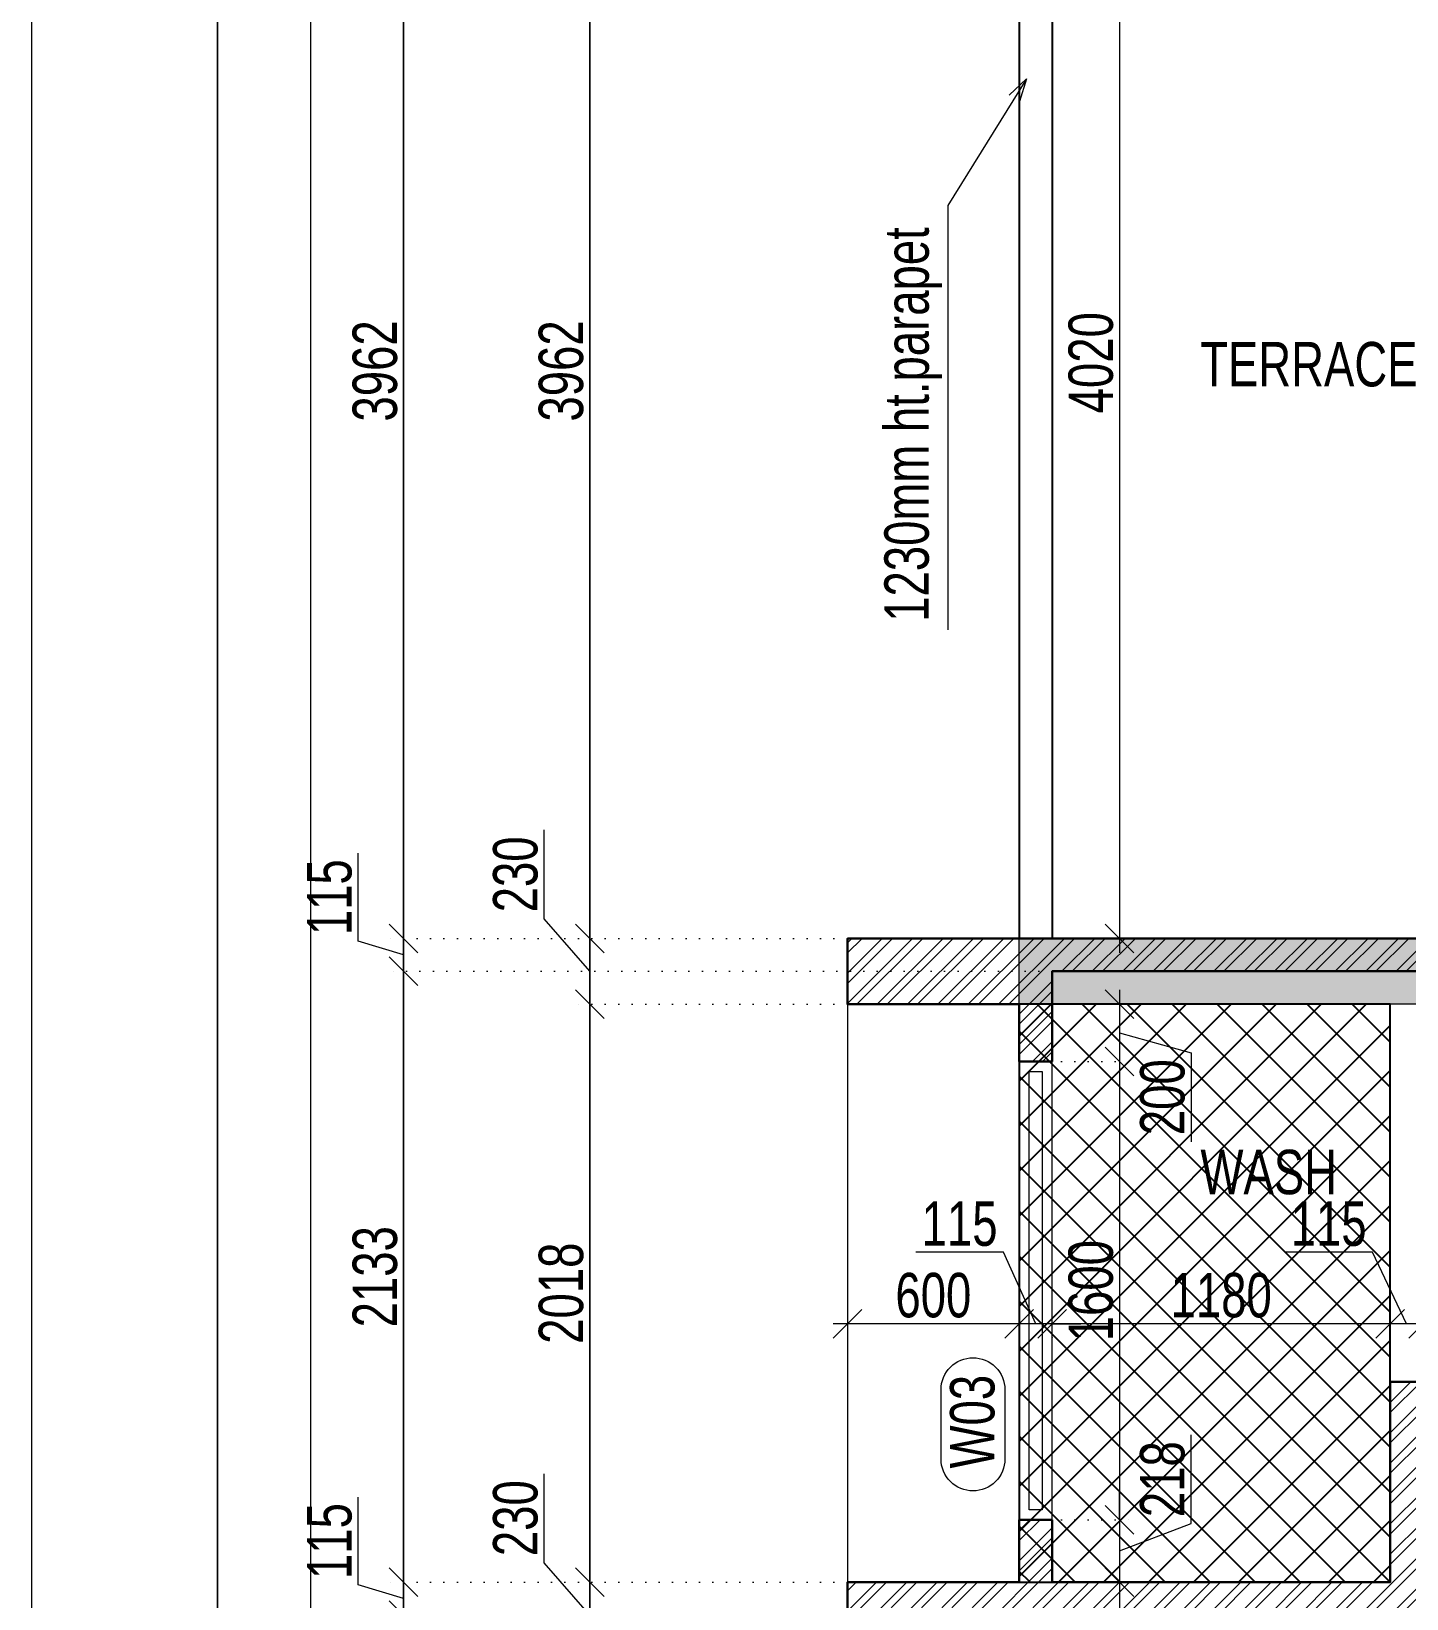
# Model space of a CAD drawing. Header units: inches. Extents: x 785882 to 928568, y 496782 to 576896.
# Drawn here: x 822859 to 827662, y 547754 to 553226 of the extents above; entities that cross this region are included whole.
import ezdxf
from ezdxf.enums import TextEntityAlignment as Align

# ---------------------------------------------------------------- set-up
doc = ezdxf.new("R2010")
doc.units = ezdxf.units.IN
doc.header["$LTSCALE"] = 750
doc.header["$MEASUREMENT"] = 0
doc.linetypes.add('DOT', pattern=[0.25, 0, -0.25])
for name, color, linetype, lineweight in [('COLUMN', 5, 'Continuous', 13), ('DIMENSION WORKING-MSA', 222, 'Continuous', 13), ('ELE-03-MSA', 145, 'Continuous', 18), ('ELE-04-MSA', 139, 'Continuous', 15), ('TEXT DETAIL-MSA', 212, 'Continuous', 13), ('TEXT ROOM NAME-MSA', 210, 'Continuous', 13), ('WALL HATCH-MSA', 251, 'Continuous', 9), ('WALL-MSA', 32, 'Continuous', 30), ('WINDOE NO-MAS', 4, 'Continuous', 9), ('WINDOW-MSA', 50, 'Continuous', 13)]:
    doc.layers.add(name, color=color, linetype=linetype, lineweight=lineweight)
for name, color, linetype in [('ELE-02-MSA', 4, 'Continuous'), ('HATCH-SUNK 300MM-MSA', 47, 'Continuous'), ('R.C.C HATCH-MSA', 250, 'Continuous')]:
    doc.layers.add(name, color=color, linetype=linetype)
doc.styles.add('125', font='swisscl.ttf', dxfattribs={"height": 125})
doc.styles.add('AR', font='swisscl.ttf')
doc.styles.add('ARIAL', font='swisscl.ttf', dxfattribs={"height": 360})
doc.styles.add('Arial-Reg+0.8Sc', font='swisscl.ttf')
doc.styles.add('MtXpl_Swis721_LtCn_B', font='swisscl.ttf')
doc.dimstyles.new('100 K.T', dxfattribs={"dimtxt": 360, "dimasz": 80, "dimexe": 0.18, "dimexo": 0.0625, "dimgap": 1, "dimtad": 1, "dimdec": 0, "dimzin": 0, "dimdsep": 46, "dimtxsty": 'ARIAL', "dimblk": 'DOT', "dimcen": 0.09, "dimse1": 1, "dimse2": 1, "dimclrd": 50, "dimclrt": 256, "dimadec": 0, "dimazin": 0, "dimtfac": 1, "dimtdec": 0, "dimtofl": 0, "dimtmove": 1, "dimatfit": 0, "dimfxl": 1, "dimtolj": 1, "dimtzin": 0, "dimlwd": -1, "dimarcsym": 0})
doc.dimstyles.new('WORKING DIM', dxfattribs={"dimtxt": 155, "dimasz": 100, "dimexe": 50, "dimexo": 0, "dimgap": 20, "dimtad": 1, "dimdec": 0, "dimzin": 0, "dimdsep": 46, "dimtxsty": 'AR', "dimblk": 'OBLIQUE', "dimcen": 0.09, "dimdle": 50, "dimclrd": 256, "dimclre": 250, "dimclrt": 256, "dimadec": 0, "dimazin": 0, "dimtfac": 1, "dimtdec": 0, "dimtofl": 0, "dimtmove": 1, "dimatfit": 0, "dimfxl": 1, "dimtolj": 1, "dimtzin": 0, "dimlwd": -1, "dimlwe": -1, "dimarcsym": 0})

# ---------------------------------------------------------------- blocks, each defined once
blk = doc.blocks.new('BLOCK-G & H TYPICAL COLOUMN')
at = {"layer": 'R.C.C HATCH-MSA'}
h = blk.add_hatch(color=256, dxfattribs=at)
h.dxf.hatch_style = 1
h.paths.add_polyline_path([(172697.62, -104207.75), (172688.57, -104207.75), (172688.57, -104255), (172697.62, -104255)])
h.paths.add_polyline_path([(172327.12, -104207.75), (172336.18, -104207.75), (172336.18, -104255), (172327.12, -104255)])
h.paths.add_polyline_path([(172819.88, -104207.75), (172819.88, -104216.81), (172867.12, -104216.81), (172867.12, -104207.75)])
h.paths.add_polyline_path([(172204.87, -104207.75), (172204.87, -104216.81), (172157.62, -104216.81), (172157.62, -104207.75)])
h.paths.add_polyline_path([(172561.18, -104240.06), (172552.12, -104240.06), (172552.12, -104287.31), (172561.18, -104287.31)])
h.paths.add_polyline_path([(172463.57, -104240.06), (172472.62, -104240.06), (172472.62, -104287.31), (172463.57, -104287.31)])
h.paths.add_polyline_path([(172177.87, -104422.2), (172177.87, -104431.25), (172130.62, -104431.25), (172130.62, -104422.2)])
h.paths.add_polyline_path([(172894.12, -104422.2), (172894.12, -104431.25), (172846.88, -104431.25), (172846.88, -104422.2)])
h.paths.add_polyline_path([(172336.12, -104486.75), (172336.12, -104495.81), (172288.87, -104495.81), (172288.87, -104486.75)])
h.paths.add_polyline_path([(172202.62, -104543.75), (172202.62, -104552.81), (172155.37, -104552.81), (172155.37, -104543.75)])
h.paths.add_polyline_path([(172822.13, -104543.75), (172822.13, -104552.81), (172869.37, -104552.81), (172869.37, -104543.75)])
h.paths.add_polyline_path([(172516.9, -104495.81), (172507.85, -104495.81), (172507.85, -104448.56), (172516.9, -104448.56)])
h.paths.add_polyline_path([(172697.62, -104104.25), (172688.57, -104104.25), (172688.57, -104057.01), (172697.62, -104057.01)])
h.paths.add_polyline_path([(172327.12, -104104.25), (172336.18, -104104.25), (172336.18, -104057.01), (172327.12, -104057.01)])
h.paths.add_polyline_path([(172819.88, -104104.25), (172819.88, -104095.2), (172867.12, -104095.2), (172867.12, -104104.25)])
h.paths.add_polyline_path([(172204.87, -104104.25), (172204.87, -104095.2), (172157.62, -104095.2), (172157.62, -104104.25)])
h.paths.add_polyline_path([(172561.18, -104071.94), (172552.12, -104071.94), (172552.12, -104024.7), (172561.18, -104024.7)])
h.paths.add_polyline_path([(172463.57, -104071.94), (172472.62, -104071.94), (172472.62, -104024.7), (172463.57, -104024.7)])
h.paths.add_polyline_path([(172177.87, -103889.81), (172177.87, -103880.75), (172130.62, -103880.75), (172130.62, -103889.81)])
h.paths.add_polyline_path([(172894.12, -103889.81), (172894.12, -103880.75), (172846.88, -103880.75), (172846.88, -103889.81)])
h.paths.add_polyline_path([(172336.12, -103825.25), (172336.12, -103816.2), (172288.87, -103816.2), (172288.87, -103825.25)])
h.paths.add_polyline_path([(172202.62, -103768.25), (172202.62, -103759.2), (172155.37, -103759.2), (172155.37, -103768.25)])
h.paths.add_polyline_path([(172822.13, -103768.25), (172822.13, -103759.2), (172869.37, -103759.2), (172869.37, -103768.25)])
h.paths.add_polyline_path([(172516.9, -103816.2), (172507.85, -103816.2), (172507.85, -103863.44), (172516.9, -103863.44)])
h.paths.add_polyline_path([(172548.37, -103699.31), (172548.37, -103690.25), (172595.62, -103690.25), (172595.62, -103699.31)])
h.paths.add_polyline_path([(172476.37, -103699.31), (172476.37, -103690.25), (172429.13, -103690.25), (172429.13, -103699.31)])
h.paths.add_polyline_path([(172726.82, -103612.31), (172726.82, -103603.25), (172774.06, -103603.25), (172774.06, -103612.31)])
h.paths.add_polyline_path([(172297.93, -103612.31), (172297.93, -103603.25), (172250.69, -103603.25), (172250.69, -103612.31)])
h.paths.add_polyline_path([(172920.37, -103523.81), (172920.37, -103514.75), (172857.56, -103514.75), (172857.56, -103523.81)])
h.paths.add_polyline_path([(172104.37, -103523.81), (172104.37, -103514.75), (172167.19, -103514.75), (172167.19, -103523.81)])
h.paths.add_polyline_path([(172476.37, -103492.94), (172467.32, -103492.94), (172467.32, -103445.7), (172476.37, -103445.7)])
h.paths.add_polyline_path([(172548.37, -103492.94), (172557.43, -103492.94), (172557.43, -103445.7), (172548.37, -103445.7)])
h.paths.add_polyline_path([(172663.43, -103454.75), (172759.5, -103454.75), (172759.5, -103349.7), (172663.43, -103349.7), (172663.43, -103358.75), (172750.44, -103358.75), (172750.44, -103445.7), (172663.43, -103445.7)])
h.paths.add_polyline_path([(172361.32, -103454.75), (172265.25, -103454.75), (172265.25, -103349.7), (172361.32, -103349.7), (172361.32, -103358.75), (172274.31, -103358.75), (172274.31, -103445.7), (172361.32, -103445.7)])
h.paths.add_polyline_path([(172428.37, -103358.75), (172419.32, -103358.75), (172419.32, -103311.51), (172428.37, -103311.51)])
h.paths.add_polyline_path([(172428.37, -103132.74), (172419.32, -103132.74), (172419.32, -103179.99), (172428.37, -103179.99)])
h.paths.add_polyline_path([(172151.62, -103286.75), (172151.62, -103277.7), (172104.37, -103277.7), (172104.37, -103286.75)])
h.paths.add_polyline_path([(172245.43, -103162.74), (172245.43, -103153.68), (172198.19, -103153.68), (172198.19, -103162.74)])
h.paths.add_polyline_path([(172428.37, -103021.25), (172419.32, -103021.25), (172419.32, -103068.5), (172428.37, -103068.5)])
h.paths.add_polyline_path([(172245.43, -102997.25), (172236.37, -102997.25), (172236.37, -103044.5), (172245.43, -103044.5)])
h.paths.add_polyline_path([(172104.37, -102997.25), (172104.37, -103006.31), (172151.62, -103006.31), (172151.62, -102997.25)])
h.paths.add_polyline_path([(172596.37, -103358.75), (172605.43, -103358.75), (172605.43, -103311.51), (172596.37, -103311.51)])
h.paths.add_polyline_path([(172596.37, -103132.74), (172605.43, -103132.74), (172605.43, -103179.99), (172596.37, -103179.99)])
h.paths.add_polyline_path([(172873.13, -103286.75), (172873.13, -103277.7), (172920.37, -103277.7), (172920.37, -103286.75)])
h.paths.add_polyline_path([(172779.32, -103162.74), (172779.32, -103153.68), (172826.56, -103153.68), (172826.56, -103162.74)])
h.paths.add_polyline_path([(172596.37, -103021.25), (172605.43, -103021.25), (172605.43, -103068.5), (172596.37, -103068.5)])
h.paths.add_polyline_path([(172779.32, -102997.25), (172788.37, -102997.25), (172788.37, -103044.5), (172779.32, -103044.5)])
h.paths.add_polyline_path([(172920.37, -102997.25), (172920.37, -103006.31), (172873.13, -103006.31), (172873.13, -102997.25)])
h.paths.add_polyline_path([(172548.37, -104612.7), (172548.37, -104621.75), (172595.62, -104621.75), (172595.62, -104612.7)])
h.paths.add_polyline_path([(172476.37, -104612.7), (172476.37, -104621.75), (172429.13, -104621.75), (172429.13, -104612.7)])
h.paths.add_polyline_path([(172297.93, -104699.7), (172297.93, -104708.75), (172250.69, -104708.75), (172250.69, -104699.7)])
h.paths.add_polyline_path([(172104.37, -104788.2), (172104.37, -104797.25), (172167.19, -104797.25), (172167.19, -104788.2)])
h.paths.add_polyline_path([(172726.82, -104699.7), (172726.82, -104708.75), (172774.06, -104708.75), (172774.06, -104699.7)])
h.paths.add_polyline_path([(172920.37, -104788.2), (172920.37, -104797.25), (172857.56, -104797.25), (172857.56, -104788.2)])
h.paths.add_polyline_path([(172476.37, -104819.06), (172467.32, -104819.06), (172467.32, -104866.31), (172476.37, -104866.31)])
h.paths.add_polyline_path([(172548.37, -104819.06), (172557.43, -104819.06), (172557.43, -104866.31), (172548.37, -104866.31)])
h.paths.add_polyline_path([(172663.43, -104857.25), (172759.5, -104857.25), (172759.5, -104962.31), (172663.43, -104962.31), (172663.43, -104953.25), (172750.44, -104953.25), (172750.44, -104866.31), (172663.43, -104866.31)])
h.paths.add_polyline_path([(172361.32, -104857.25), (172265.25, -104857.25), (172265.25, -104962.31), (172361.32, -104962.31), (172361.32, -104953.25), (172274.31, -104953.25), (172274.31, -104866.31), (172361.32, -104866.31)])
h.paths.add_polyline_path([(172428.37, -104953.25), (172419.32, -104953.25), (172419.32, -105000.5), (172428.37, -105000.5)])
h.paths.add_polyline_path([(172428.37, -105178.31), (172419.32, -105178.31), (172419.32, -105131.06), (172428.37, -105131.06)])
h.paths.add_polyline_path([(172151.62, -105025.25), (172151.62, -105034.31), (172104.37, -105034.31), (172104.37, -105025.25)])
h.paths.add_polyline_path([(172245.43, -105072.5), (172236.37, -105072.5), (172236.37, -105025.25), (172245.43, -105025.25)])
h.paths.add_polyline_path([(172428.37, -105290.75), (172419.32, -105290.75), (172419.32, -105243.51), (172428.37, -105243.51)])
h.paths.add_polyline_path([(172245.43, -105314.75), (172236.37, -105314.75), (172236.37, -105267.51), (172245.43, -105267.51)])
h.paths.add_polyline_path([(172104.37, -105277.35), (172113.43, -105277.35), (172113.43, -105314.75), (172104.37, -105314.75)])
h.paths.add_polyline_path([(172596.37, -104953.25), (172605.43, -104953.25), (172605.43, -105000.5), (172596.37, -105000.5)])
h.paths.add_polyline_path([(172596.37, -105178.31), (172605.43, -105178.31), (172605.43, -105131.06), (172596.37, -105131.06)])
h.paths.add_polyline_path([(172873.13, -105025.25), (172873.13, -105034.31), (172920.37, -105034.31), (172920.37, -105025.25)])
h.paths.add_polyline_path([(172788.37, -105025.25), (172779.32, -105025.25), (172779.32, -105072.5), (172788.37, -105072.5)])
h.paths.add_polyline_path([(172596.37, -105290.75), (172605.43, -105290.75), (172605.43, -105243.51), (172596.37, -105243.51)])
h.paths.add_polyline_path([(172779.32, -105314.75), (172788.37, -105314.75), (172788.37, -105267.51), (172779.32, -105267.51)])
h.paths.add_polyline_path([(172911.32, -105314.75), (172920.37, -105314.75), (172920.37, -105277.35), (172911.32, -105277.35)])
h.paths.add_polyline_path([(172688.63, -104486.75), (172688.63, -104495.81), (172735.87, -104495.81), (172735.87, -104486.75)])
h.paths.add_polyline_path([(172688.63, -103825.25), (172688.63, -103816.2), (172735.87, -103816.2), (172735.87, -103825.25)])
at = {"layer": 'COLUMN'}
blk.add_lwpolyline([(172104.37, -103523.81), (172104.37, -103514.75), (172167.19, -103514.75), (172167.19, -103523.81)], close=True, dxfattribs=at)
blk = doc.blocks.new('Win-Tag-03')
blk.add_lwpolyline([(-130, 120), (130, 120, -0.414214), (250, 0), (250, 0, -0.414214), (130, -120), (-130, -120, -0.414214), (-250, 0), (-250, 0, -0.414214)], format="xyb", close=True)
blk = doc.blocks.new('_Oblique')
at = {"color": 0, "linetype": 'ByBlock', "lineweight": -2}
blk.add_line((-0.5, -0.5), (0.5, 0.5), dxfattribs=at)
blk = doc.blocks.new('*D220')
at = {"layer": 'Defpoints', "color": 0, "ltscale": 0.25, "transparency": 16777216}
for p in [(824809.5, 547811.6), (825709.5, 547811.6), (825709.5, 547581.6)]:
    blk.add_point(p, dxfattribs=at)
at = {"layer": 'DIMENSION WORKING-MSA', "ltscale": 0.25, "transparency": 16777216}
for p, q in [((824650, 547879.7), (824650, 548190.4)), ((824809.5, 547811.6), (824809.5, 547911.6)), ((824809.5, 547696.6), (824650, 547879.7)), ((824809.5, 547581.6), (824809.5, 547811.6)), ((824809.5, 547581.6), (824809.5, 547481.6))]:
    blk.add_line(p, q, dxfattribs=at)
at = {"layer": 'DIMENSION WORKING-MSA', "color": 250, "linetype": 'DOT', "ltscale": 0.25, "transparency": 16777216}
for p, q in [((825709.5, 547811.6), (824759.5, 547811.6)), ((825709.5, 547581.6), (824759.5, 547581.6))]:
    blk.add_line(p, q, dxfattribs=at)
at = {"layer": 'DIMENSION WORKING-MSA', "ltscale": 0.25, "transparency": 16777216, "xscale": 100, "yscale": 100, "zscale": 100}
for p, rotation in [((824809.5, 547811.6), 270), ((824809.5, 547581.6), 90)]:
    blk.add_blockref('_Oblique', p, dxfattribs=dict(at, rotation=rotation))
at = {"layer": 'DIMENSION WORKING-MSA', "ltscale": 0.25, "transparency": 16777216, "insert": (824550.5, 548035.1), "char_height": 155, "attachment_point": 5, "rotation": 90, "style": 'AR'}
blk.add_mtext('\\A1;230', dxfattribs=at)
blk = doc.blocks.new('*D221')
at = {"layer": 'Defpoints', "color": 0, "ltscale": 0.25, "transparency": 16777216}
for p in [(824809.5, 549829.5), (825709.5, 549829.5), (825709.5, 547811.6)]:
    blk.add_point(p, dxfattribs=at)
at = {"layer": 'DIMENSION WORKING-MSA', "ltscale": 0.25, "transparency": 16777216}
blk.add_line((824809.5, 547761.6), (824809.5, 549879.5), dxfattribs=at)
at = {"layer": 'DIMENSION WORKING-MSA', "color": 250, "linetype": 'DOT', "ltscale": 0.25, "transparency": 16777216}
for p, q in [((825709.5, 549829.5), (824759.5, 549829.5)), ((825709.5, 547811.6), (824759.5, 547811.6))]:
    blk.add_line(p, q, dxfattribs=at)
at = {"layer": 'DIMENSION WORKING-MSA', "ltscale": 0.25, "transparency": 16777216, "xscale": 100, "yscale": 100, "zscale": 100}
for p, rotation in [((824809.5, 549829.5), 90), ((824809.5, 547811.6), 270)]:
    blk.add_blockref('_Oblique', p, dxfattribs=dict(at, rotation=rotation))
at = {"layer": 'DIMENSION WORKING-MSA', "ltscale": 0.25, "transparency": 16777216, "insert": (824710.1, 548820.5), "char_height": 155, "attachment_point": 5, "rotation": 90, "style": 'AR'}
blk.add_mtext('\\A1;2018', dxfattribs=at)
blk = doc.blocks.new('*D222')
at = {"layer": 'Defpoints', "color": 0, "ltscale": 0.25, "transparency": 16777216}
for p in [(824809.5, 550059.5), (825709.5, 550059.5), (825709.5, 549829.5)]:
    blk.add_point(p, dxfattribs=at)
at = {"layer": 'DIMENSION WORKING-MSA', "ltscale": 0.25, "transparency": 16777216}
for p, q in [((824650, 550127.6), (824650, 550438.3)), ((824809.5, 550059.5), (824809.5, 550159.5)), ((824809.5, 549944.5), (824650, 550127.6)), ((824809.5, 549829.5), (824809.5, 550059.5)), ((824809.5, 549829.5), (824809.5, 549729.5))]:
    blk.add_line(p, q, dxfattribs=at)
at = {"layer": 'DIMENSION WORKING-MSA', "color": 250, "linetype": 'DOT', "ltscale": 0.25, "transparency": 16777216}
for p, q in [((825709.5, 550059.5), (824759.5, 550059.5)), ((825709.5, 549829.5), (824759.5, 549829.5))]:
    blk.add_line(p, q, dxfattribs=at)
at = {"layer": 'DIMENSION WORKING-MSA', "ltscale": 0.25, "transparency": 16777216, "xscale": 100, "yscale": 100, "zscale": 100}
for p, rotation in [((824809.5, 550059.5), 270), ((824809.5, 549829.5), 90)]:
    blk.add_blockref('_Oblique', p, dxfattribs=dict(at, rotation=rotation))
at = {"layer": 'DIMENSION WORKING-MSA', "ltscale": 0.25, "transparency": 16777216, "insert": (824550.5, 550283), "char_height": 155, "attachment_point": 5, "rotation": 90, "style": 'AR'}
blk.add_mtext('\\A1;230', dxfattribs=at)
blk = doc.blocks.new('*D223')
at = {"layer": 'Defpoints', "color": 0, "ltscale": 0.25, "transparency": 16777216}
for p in [(824809.5, 554021.9), (829062.3, 554021.9), (825709.5, 550059.5)]:
    blk.add_point(p, dxfattribs=at)
at = {"layer": 'DIMENSION WORKING-MSA', "ltscale": 0.25, "transparency": 16777216}
blk.add_line((824809.5, 550009.5), (824809.5, 554071.9), dxfattribs=at)
at = {"layer": 'DIMENSION WORKING-MSA', "color": 250, "linetype": 'DOT', "ltscale": 0.25, "transparency": 16777216}
for p, q in [((829062.3, 554021.9), (824759.5, 554021.9)), ((825709.5, 550059.5), (824759.5, 550059.5))]:
    blk.add_line(p, q, dxfattribs=at)
at = {"layer": 'DIMENSION WORKING-MSA', "ltscale": 0.25, "transparency": 16777216, "xscale": 100, "yscale": 100, "zscale": 100}
for p, rotation in [((824809.5, 554021.9), 90), ((824809.5, 550059.5), 270)]:
    blk.add_blockref('_Oblique', p, dxfattribs=dict(at, rotation=rotation))
at = {"layer": 'DIMENSION WORKING-MSA', "ltscale": 0.25, "transparency": 16777216, "insert": (824710, 552040.7), "char_height": 155, "attachment_point": 5, "rotation": 90, "style": 'AR'}
blk.add_mtext('\\A1;3962', dxfattribs=at)
blk = doc.blocks.new('*D267')
at = {"layer": 'Defpoints', "color": 0, "ltscale": 0.25, "transparency": 16777216}
for p in [(824159.5, 547811.6), (825709.5, 547811.6), (826424.5, 547696.6)]:
    blk.add_point(p, dxfattribs=at)
at = {"layer": 'DIMENSION WORKING-MSA', "ltscale": 0.25, "transparency": 16777216}
for p, q in [((824000.4, 547801.8), (824000.4, 548108.6)), ((824159.5, 547811.6), (824159.5, 547911.6)), ((824159.5, 547754.1), (824000.4, 547801.8)), ((824159.5, 547696.6), (824159.5, 547811.6)), ((824159.5, 547696.6), (824159.5, 547596.6))]:
    blk.add_line(p, q, dxfattribs=at)
at = {"layer": 'DIMENSION WORKING-MSA', "color": 250, "linetype": 'DOT', "ltscale": 0.25, "transparency": 16777216}
for p, q in [((825709.5, 547811.6), (824109.5, 547811.6)), ((826424.5, 547696.6), (824109.5, 547696.6))]:
    blk.add_line(p, q, dxfattribs=at)
at = {"layer": 'DIMENSION WORKING-MSA', "ltscale": 0.25, "transparency": 16777216, "xscale": 100, "yscale": 100, "zscale": 100}
for p, rotation in [((824159.5, 547811.6), 270), ((824159.5, 547696.6), 90)]:
    blk.add_blockref('_Oblique', p, dxfattribs=dict(at, rotation=rotation))
at = {"layer": 'DIMENSION WORKING-MSA', "ltscale": 0.25, "transparency": 16777216, "insert": (823901.3, 547955.2), "char_height": 155, "attachment_point": 5, "rotation": 90, "style": 'AR'}
blk.add_mtext('\\A1;115', dxfattribs=at)
blk = doc.blocks.new('*D268')
at = {"layer": 'Defpoints', "color": 0, "ltscale": 0.25, "transparency": 16777216}
for p in [(824159.5, 549944.5), (826424.5, 549944.5), (825709.5, 547811.6)]:
    blk.add_point(p, dxfattribs=at)
at = {"layer": 'DIMENSION WORKING-MSA', "ltscale": 0.25, "transparency": 16777216}
blk.add_line((824159.5, 547761.6), (824159.5, 549994.5), dxfattribs=at)
at = {"layer": 'DIMENSION WORKING-MSA', "color": 250, "linetype": 'DOT', "ltscale": 0.25, "transparency": 16777216}
for p, q in [((826424.5, 549944.5), (824109.5, 549944.5)), ((825709.5, 547811.6), (824109.5, 547811.6))]:
    blk.add_line(p, q, dxfattribs=at)
at = {"layer": 'DIMENSION WORKING-MSA', "ltscale": 0.25, "transparency": 16777216, "xscale": 100, "yscale": 100, "zscale": 100}
for p, rotation in [((824159.5, 549944.5), 90), ((824159.5, 547811.6), 270)]:
    blk.add_blockref('_Oblique', p, dxfattribs=dict(at, rotation=rotation))
at = {"layer": 'DIMENSION WORKING-MSA', "ltscale": 0.25, "transparency": 16777216, "insert": (824060.1, 548878), "char_height": 155, "attachment_point": 5, "rotation": 90, "style": 'AR'}
blk.add_mtext('\\A1;2133', dxfattribs=at)
blk = doc.blocks.new('*D269')
at = {"layer": 'Defpoints', "color": 0, "ltscale": 0.25, "transparency": 16777216}
for p in [(824159.5, 550059.5), (825709.5, 550059.5), (826424.5, 549944.5)]:
    blk.add_point(p, dxfattribs=at)
at = {"layer": 'DIMENSION WORKING-MSA', "ltscale": 0.25, "transparency": 16777216}
for p, q in [((824000.4, 550049.7), (824000.4, 550356.5)), ((824159.5, 550059.5), (824159.5, 550159.5)), ((824159.5, 550002), (824000.4, 550049.7)), ((824159.5, 549944.5), (824159.5, 550059.5)), ((824159.5, 549944.5), (824159.5, 549844.5))]:
    blk.add_line(p, q, dxfattribs=at)
at = {"layer": 'DIMENSION WORKING-MSA', "color": 250, "linetype": 'DOT', "ltscale": 0.25, "transparency": 16777216}
for p, q in [((825709.5, 550059.5), (824109.5, 550059.5)), ((826424.5, 549944.5), (824109.5, 549944.5))]:
    blk.add_line(p, q, dxfattribs=at)
at = {"layer": 'DIMENSION WORKING-MSA', "ltscale": 0.25, "transparency": 16777216, "xscale": 100, "yscale": 100, "zscale": 100}
for p, rotation in [((824159.5, 550059.5), 270), ((824159.5, 549944.5), 90)]:
    blk.add_blockref('_Oblique', p, dxfattribs=dict(at, rotation=rotation))
at = {"layer": 'DIMENSION WORKING-MSA', "ltscale": 0.25, "transparency": 16777216, "insert": (823901.3, 550203.1), "char_height": 155, "attachment_point": 5, "rotation": 90, "style": 'AR'}
blk.add_mtext('\\A1;115', dxfattribs=at)
blk = doc.blocks.new('*D270')
at = {"layer": 'Defpoints', "color": 0, "ltscale": 0.25, "transparency": 16777216}
for p in [(824159.5, 554021.9), (829062.3, 554021.9), (825709.5, 550059.5)]:
    blk.add_point(p, dxfattribs=at)
at = {"layer": 'DIMENSION WORKING-MSA', "ltscale": 0.25, "transparency": 16777216}
blk.add_line((824159.5, 550009.5), (824159.5, 554071.9), dxfattribs=at)
at = {"layer": 'DIMENSION WORKING-MSA', "color": 250, "linetype": 'DOT', "ltscale": 0.25, "transparency": 16777216}
for p, q in [((829062.3, 554021.9), (824109.5, 554021.9)), ((825709.5, 550059.5), (824109.5, 550059.5))]:
    blk.add_line(p, q, dxfattribs=at)
at = {"layer": 'DIMENSION WORKING-MSA', "ltscale": 0.25, "transparency": 16777216, "xscale": 100, "yscale": 100, "zscale": 100}
for p, rotation in [((824159.5, 554021.9), 90), ((824159.5, 550059.5), 270)]:
    blk.add_blockref('_Oblique', p, dxfattribs=dict(at, rotation=rotation))
at = {"layer": 'DIMENSION WORKING-MSA', "ltscale": 0.25, "transparency": 16777216, "insert": (824060, 552040.7), "char_height": 155, "attachment_point": 5, "rotation": 90, "style": 'AR'}
blk.add_mtext('\\A1;3962', dxfattribs=at)
blk = doc.blocks.new('*D278')
at = {"layer": 'Defpoints', "color": 0, "ltscale": 0.25, "transparency": 16777216}
for p in [(823509.5, 563204), (826309.5, 563204), (826309.5, 504339.5)]:
    blk.add_point(p, dxfattribs=at)
at = {"layer": 'DIMENSION WORKING-MSA', "ltscale": 0.25, "transparency": 16777216}
blk.add_line((823509.5, 504289.5), (823509.5, 563254), dxfattribs=at)
at = {"layer": 'DIMENSION WORKING-MSA', "color": 250, "linetype": 'DOT', "ltscale": 0.25, "transparency": 16777216}
for p, q in [((826309.5, 563204), (823459.5, 563204)), ((826309.5, 504339.5), (823459.5, 504339.5))]:
    blk.add_line(p, q, dxfattribs=at)
at = {"layer": 'DIMENSION WORKING-MSA', "ltscale": 0.25, "transparency": 16777216, "xscale": 100, "yscale": 100, "zscale": 100}
for p, rotation in [((823509.5, 563204), 90), ((823509.5, 504339.5), 270)]:
    blk.add_blockref('_Oblique', p, dxfattribs=dict(at, rotation=rotation))
at = {"layer": 'DIMENSION WORKING-MSA', "ltscale": 0.25, "transparency": 16777216, "insert": (823410.1, 533771.7), "char_height": 155, "attachment_point": 5, "rotation": 90, "style": 'AR'}
blk.add_mtext('\\A1;58865', dxfattribs=at)
blk = doc.blocks.new('*D358')
at = {"layer": 'Defpoints', "color": 0, "ltscale": 0.25, "transparency": 16777216}
for p in [(826659.5, 554079.4), (826659.5, 550059.5), (826659.5, 550059.5)]:
    blk.add_point(p, dxfattribs=at)
at = {"layer": 'DIMENSION WORKING-MSA', "ltscale": 0.25, "transparency": 16777216}
blk.add_line((826659.5, 554129.4), (826659.5, 550009.5), dxfattribs=at)
at = {"layer": 'DIMENSION WORKING-MSA', "color": 250, "linetype": 'DOT', "ltscale": 0.25, "transparency": 16777216}
for p, q in [((826659.5, 554079.4), (826709.5, 554079.4)), ((826659.5, 550059.5), (826709.5, 550059.5))]:
    blk.add_line(p, q, dxfattribs=at)
at = {"layer": 'DIMENSION WORKING-MSA', "ltscale": 0.25, "transparency": 16777216, "xscale": 100, "yscale": 100, "zscale": 100}
for p, rotation in [((826659.5, 554079.4), 90), ((826659.5, 550059.5), 270)]:
    blk.add_blockref('_Oblique', p, dxfattribs=dict(at, rotation=rotation))
at = {"layer": 'DIMENSION WORKING-MSA', "ltscale": 0.25, "transparency": 16777216, "insert": (826560.1, 552069.4), "char_height": 155, "attachment_point": 5, "rotation": 90, "style": 'AR'}
blk.add_mtext('\\A1;4020', dxfattribs=at)
blk = doc.blocks.new('*D359')
at = {"layer": 'Defpoints', "color": 0, "ltscale": 0.25, "transparency": 16777216}
for p in [(826409.5, 549829.5), (826409.5, 549629.5), (826659.5, 549629.5)]:
    blk.add_point(p, dxfattribs=at)
at = {"layer": 'DIMENSION WORKING-MSA', "ltscale": 0.25, "transparency": 16777216}
for p, q in [((826659.5, 549879.5), (826659.5, 549579.5)), ((826659.5, 549729.5), (826909.5, 549660.3)), ((826909.5, 549660.3), (826909.5, 549349.6))]:
    blk.add_line(p, q, dxfattribs=at)
at = {"layer": 'DIMENSION WORKING-MSA', "color": 250, "linetype": 'DOT', "ltscale": 0.25, "transparency": 16777216}
for p, q in [((826409.5, 549829.5), (826709.5, 549829.5)), ((826409.5, 549629.5), (826709.5, 549629.5))]:
    blk.add_line(p, q, dxfattribs=at)
at = {"layer": 'DIMENSION WORKING-MSA', "ltscale": 0.25, "transparency": 16777216, "xscale": 100, "yscale": 100, "zscale": 100}
for p, rotation in [((826659.5, 549829.5), 90), ((826659.5, 549629.5), 270)]:
    blk.add_blockref('_Oblique', p, dxfattribs=dict(at, rotation=rotation))
at = {"layer": 'DIMENSION WORKING-MSA', "ltscale": 0.25, "transparency": 16777216, "insert": (826810.1, 549504.9), "char_height": 155, "attachment_point": 5, "rotation": 90, "style": 'AR'}
blk.add_mtext('\\A1;200', dxfattribs=at)
blk = doc.blocks.new('*D360')
at = {"layer": 'Defpoints', "color": 0, "ltscale": 0.25, "transparency": 16777216}
for p in [(826409.5, 549629.5), (826409.5, 548029.5), (826659.5, 548029.5)]:
    blk.add_point(p, dxfattribs=at)
at = {"layer": 'DIMENSION WORKING-MSA', "ltscale": 0.25, "transparency": 16777216}
blk.add_line((826659.5, 549679.5), (826659.5, 547979.5), dxfattribs=at)
at = {"layer": 'DIMENSION WORKING-MSA', "color": 250, "linetype": 'DOT', "ltscale": 0.25, "transparency": 16777216}
for p, q in [((826409.5, 549629.5), (826709.5, 549629.5)), ((826409.5, 548029.5), (826709.5, 548029.5))]:
    blk.add_line(p, q, dxfattribs=at)
at = {"layer": 'DIMENSION WORKING-MSA', "ltscale": 0.25, "transparency": 16777216, "xscale": 100, "yscale": 100, "zscale": 100}
for p, rotation in [((826659.5, 549629.5), 90), ((826659.5, 548029.5), 270)]:
    blk.add_blockref('_Oblique', p, dxfattribs=dict(at, rotation=rotation))
at = {"layer": 'DIMENSION WORKING-MSA', "ltscale": 0.25, "transparency": 16777216, "insert": (826560.1, 548829.5), "char_height": 155, "attachment_point": 5, "rotation": 90, "style": 'AR'}
blk.add_mtext('\\A1;1600', dxfattribs=at)
blk = doc.blocks.new('*D361')
at = {"layer": 'Defpoints', "color": 0, "ltscale": 0.25, "transparency": 16777216}
for p in [(826409.5, 548029.5), (826409.5, 547811.6), (826659.5, 547811.6)]:
    blk.add_point(p, dxfattribs=at)
at = {"layer": 'DIMENSION WORKING-MSA', "ltscale": 0.25, "transparency": 16777216}
for p, q in [((826909.5, 548015.9), (826909.5, 548326.4)), ((826659.5, 548029.5), (826659.5, 548129.5)), ((826659.5, 548029.5), (826659.5, 547811.6)), ((826659.5, 547920.5), (826909.5, 548015.9)), ((826659.5, 547811.6), (826659.5, 547711.6))]:
    blk.add_line(p, q, dxfattribs=at)
at = {"layer": 'DIMENSION WORKING-MSA', "color": 250, "linetype": 'DOT', "ltscale": 0.25, "transparency": 16777216}
for p, q in [((826409.5, 548029.5), (826709.5, 548029.5)), ((826409.5, 547811.6), (826709.5, 547811.6))]:
    blk.add_line(p, q, dxfattribs=at)
at = {"layer": 'DIMENSION WORKING-MSA', "ltscale": 0.25, "transparency": 16777216, "xscale": 100, "yscale": 100, "zscale": 100}
for p, rotation in [((826659.5, 548029.5), 270), ((826659.5, 547811.6), 90)]:
    blk.add_blockref('_Oblique', p, dxfattribs=dict(at, rotation=rotation))
at = {"layer": 'DIMENSION WORKING-MSA', "ltscale": 0.25, "transparency": 16777216, "insert": (826810.1, 548171.2), "char_height": 155, "attachment_point": 5, "rotation": 90, "style": 'AR'}
blk.add_mtext('\\A1;218', dxfattribs=at)
blk = doc.blocks.new('*D459')
at = {"layer": 'Defpoints', "color": 0, "ltscale": 0.25, "transparency": 16777216}
for p in [(827604.9, 548713.5), (827604.9, 548511.6, 0), (827719.9, 548511.6)]:
    blk.add_point(p, dxfattribs=at)
at = {"layer": 'DIMENSION WORKING-MSA', "ltscale": 0.25, "transparency": 16777216}
for p, q in [((827543.5, 548963.5), (827236.7, 548963.5)), ((827662.4, 548713.5), (827543.5, 548963.5)), ((827604.9, 548713.5), (827504.9, 548713.5)), ((827719.9, 548713.5), (827604.9, 548713.5)), ((827719.9, 548713.5), (827819.9, 548713.5))]:
    blk.add_line(p, q, dxfattribs=at)
at = {"layer": 'DIMENSION WORKING-MSA', "color": 250, "linetype": 'DOT', "ltscale": 0.25, "transparency": 16777216}
for p, q in [((827604.9, 548511.6), (827604.9, 548763.5)), ((827719.9, 548511.6), (827719.9, 548763.5))]:
    blk.add_line(p, q, dxfattribs=at)
at = {"layer": 'DIMENSION WORKING-MSA', "ltscale": 0.25, "transparency": 16777216, "xscale": 100, "yscale": 100, "zscale": 100}
blk.add_blockref('_Oblique', (827604.9, 548713.5), dxfattribs=at)
at = {"layer": 'DIMENSION WORKING-MSA', "ltscale": 0.25, "transparency": 16777216, "xscale": 100, "yscale": 100, "zscale": 100, "rotation": 180}
blk.add_blockref('_Oblique', (827719.9, 548713.5), dxfattribs=at)
at = {"layer": 'DIMENSION WORKING-MSA', "ltscale": 0.25, "transparency": 16777216, "insert": (827390.1, 549062.5), "char_height": 155, "attachment_point": 5, "style": 'AR'}
blk.add_mtext('\\A1;115', dxfattribs=at)
blk = doc.blocks.new('*D460')
at = {"layer": 'Defpoints', "color": 0, "ltscale": 0.25, "transparency": 16777216}
for p in [(826424.5, 548713.5), (826424.5, 548713.5), (827604.9, 548713.5)]:
    blk.add_point(p, dxfattribs=at)
at = {"layer": 'DIMENSION WORKING-MSA', "ltscale": 0.25, "transparency": 16777216}
blk.add_line((827654.9, 548713.5), (826374.5, 548713.5), dxfattribs=at)
at = {"layer": 'DIMENSION WORKING-MSA', "color": 250, "linetype": 'DOT', "ltscale": 0.25, "transparency": 16777216}
for p, q in [((826424.5, 548713.5), (826424.5, 548663.5)), ((827604.9, 548713.5), (827604.9, 548663.5))]:
    blk.add_line(p, q, dxfattribs=at)
at = {"layer": 'DIMENSION WORKING-MSA', "ltscale": 0.25, "transparency": 16777216, "xscale": 100, "yscale": 100, "zscale": 100, "rotation": 180}
blk.add_blockref('_Oblique', (826424.5, 548713.5), dxfattribs=at)
at = {"layer": 'DIMENSION WORKING-MSA', "ltscale": 0.25, "transparency": 16777216, "xscale": 100, "yscale": 100, "zscale": 100}
blk.add_blockref('_Oblique', (827604.9, 548713.5), dxfattribs=at)
at = {"layer": 'DIMENSION WORKING-MSA', "ltscale": 0.25, "transparency": 16777216, "insert": (827014.7, 548812.8), "char_height": 155, "attachment_point": 5, "style": 'AR'}
blk.add_mtext('\\A1;1180', dxfattribs=at)
blk = doc.blocks.new('*D461')
at = {"layer": 'Defpoints', "color": 0, "ltscale": 0.25, "transparency": 16777216}
for p in [(826309.5, 548713.5), (826309.5, 548713.5), (826424.5, 548713.5)]:
    blk.add_point(p, dxfattribs=at)
at = {"layer": 'DIMENSION WORKING-MSA', "ltscale": 0.25, "transparency": 16777216}
for p, q in [((826254.6, 548963.5), (825947.8, 548963.5)), ((826367, 548713.5), (826254.6, 548963.5)), ((826309.5, 548713.5), (826209.5, 548713.5)), ((826424.5, 548713.5), (826309.5, 548713.5)), ((826424.5, 548713.5), (826524.5, 548713.5))]:
    blk.add_line(p, q, dxfattribs=at)
at = {"layer": 'DIMENSION WORKING-MSA', "color": 250, "linetype": 'DOT', "ltscale": 0.25, "transparency": 16777216}
for p, q in [((826309.5, 548713.5), (826309.5, 548763.5)), ((826424.5, 548713.5), (826424.5, 548663.5))]:
    blk.add_line(p, q, dxfattribs=at)
at = {"layer": 'DIMENSION WORKING-MSA', "ltscale": 0.25, "transparency": 16777216, "xscale": 100, "yscale": 100, "zscale": 100}
blk.add_blockref('_Oblique', (826309.5, 548713.5), dxfattribs=at)
at = {"layer": 'DIMENSION WORKING-MSA', "ltscale": 0.25, "transparency": 16777216, "xscale": 100, "yscale": 100, "zscale": 100, "rotation": 180}
blk.add_blockref('_Oblique', (826424.5, 548713.5), dxfattribs=at)
at = {"layer": 'DIMENSION WORKING-MSA', "ltscale": 0.25, "transparency": 16777216, "insert": (826101.2, 549062.5), "char_height": 155, "attachment_point": 5, "style": 'AR'}
blk.add_mtext('\\A1;115', dxfattribs=at)
blk = doc.blocks.new('*D462')
at = {"layer": 'Defpoints', "color": 0, "ltscale": 0.25, "transparency": 16777216}
for p in [(825709.5, 548713.5), (825709.5, 548713.5), (826309.5, 548713.5)]:
    blk.add_point(p, dxfattribs=at)
at = {"layer": 'DIMENSION WORKING-MSA', "color": 250, "linetype": 'DOT', "ltscale": 0.25, "transparency": 16777216}
for p, q in [((825709.5, 548713.5), (825709.5, 548763.5)), ((826309.5, 548713.5), (826309.5, 548663.5))]:
    blk.add_line(p, q, dxfattribs=at)
at = {"layer": 'DIMENSION WORKING-MSA', "ltscale": 0.25, "transparency": 16777216}
blk.add_line((826359.5, 548713.5), (825659.5, 548713.5), dxfattribs=at)
at = {"layer": 'DIMENSION WORKING-MSA', "ltscale": 0.25, "transparency": 16777216, "xscale": 100, "yscale": 100, "zscale": 100, "rotation": 180}
blk.add_blockref('_Oblique', (825709.5, 548713.5), dxfattribs=at)
at = {"layer": 'DIMENSION WORKING-MSA', "ltscale": 0.25, "transparency": 16777216, "xscale": 100, "yscale": 100, "zscale": 100}
blk.add_blockref('_Oblique', (826309.5, 548713.5), dxfattribs=at)
at = {"layer": 'DIMENSION WORKING-MSA', "ltscale": 0.25, "transparency": 16777216, "insert": (826009.5, 548812.8), "char_height": 155, "attachment_point": 5, "style": 'AR'}
blk.add_mtext('\\A1;600', dxfattribs=at)
blk = doc.blocks.new('_Dot')
at = {"linetype": 'ByBlock', "lineweight": -2}
blk.add_line((-0.5, 0), (-1, 0), dxfattribs=at)
at = {"linetype": 'ByBlock', "const_width": 0.5}
blk.add_lwpolyline([(-0.25, 0, 1), (0.25, 0, 1)], format="xyb", close=True, dxfattribs=at)
blk = doc.blocks.new('A$C59c041b7')
at = {"layer": 'HATCH-SUNK 300MM-MSA', "transparency": 33554559}
h = blk.add_hatch(dxfattribs=at)
h.set_pattern_fill('ANSI37', color=256, scale=35)
h.set_pattern_definition([(45, (0, 0), (-78.57724, 78.57724), []), (135, (0, 0), (-78.57724, -78.57724), [])])
h.paths.add_polyline_path([(0, -15392.4), (1295.4, -15392.4), (1295.4, -13374.5), (0, -13374.5)])
at = {"layer": 'HATCH-SUNK 300MM-MSA'}
blk.add_lwpolyline([(0, -15392.4), (1295.4, -15392.4), (1295.4, -13374.5), (0, -13374.5)], close=True, dxfattribs=at)

msp = doc.modelspace()

# ---------------------------------------------------------------- hatches: boundary and pattern name
at = {"layer": 'WALL HATCH-MSA'}
h = msp.add_hatch(dxfattribs=at)
h.set_pattern_fill('ANSI32', color=256, scale=200)
h.paths.add_polyline_path([(826309.5, 549829.5), (826309.5, 549629.5), (826424.5, 549629.5), (826424.5, 549944.5), (831110.8, 549944.5), (831110.8, 549259.5), (831225.8, 549259.5), (831225.8, 550133.5), (830995.8, 550133.5), (830995.8, 550059.5), (825709.5, 550059.5), (825709.5, 549829.5)])
h = msp.add_hatch(dxfattribs=at)
h.set_pattern_fill('ANSI32', color=256, scale=200)
h.paths.add_polyline_path([(825709.5, 547811.6), (825709.5, 547581.6), (826309.5, 547581.6), (826309.5, 547111.5), (826424.5, 547111.5), (826424.5, 547696.6), (831225.8, 547696.6), (831225.8, 548311.6), (831110.8, 548311.6), (831110.8, 547811.6), (827719.9, 547811.6), (827719.9, 548511.6), (827604.9, 548511.6), (827604.9, 547811.6), (826424.5, 547811.6), (826424.5, 548029.5), (826309.5, 548029.5), (826309.5, 547811.6)])

# ---------------------------------------------------------------- linework, layer by layer
at = {"layer": 'Defpoints', "color": 1, "lineweight": 0}
for points in [[(850485.9, 566054), (822859.5, 566054), (822859.5, 501489.5), (850485.9, 501489.5)], [(849835.9, 565404), (823509.5, 565404), (823509.5, 502139.5), (849835.9, 502139.5)], [(849510.9, 565079), (823834.5, 565079), (823834.5, 502464.5), (849510.9, 502464.5)], [(849185.9, 564754), (824159.5, 564754), (824159.5, 502789.5), (849185.9, 502789.5)], [(848535.9, 564104), (824809.5, 564104), (824809.5, 503439.5), (848535.9, 503439.5)]]:
    msp.add_lwpolyline(points, close=True, dxfattribs=at)
at = {"layer": 'ELE-02-MSA'}
for p, q in [((826309.5, 555850.7), (826309.5, 550059.5)), ((826424.5, 554079.4), (826424.5, 550059.5))]:
    msp.add_line(p, q, dxfattribs=at)
at = {"layer": 'ELE-03-MSA'}
msp.add_line((827604.9, 548511.6, 0), (827604.9, 549829.5), dxfattribs=at)
at = {"layer": 'ELE-04-MSA'}
msp.add_line((825709.5, 549829.5), (825709.5, 547811.6), dxfattribs=at)
at = {"layer": 'WALL-MSA'}
for p, q in [((825709.5, 550059.5), (825709.5, 549829.5)), ((830995.8, 550059.5), (825709.5, 550059.5)), ((826424.5, 549629.5), (826424.5, 549944.5)), ((826424.5, 549944.5), (831110.8, 549944.5)), ((825709.5, 549829.5), (826309.5, 549829.5)), ((826309.5, 549629.5), (826309.5, 549829.5)), ((826309.5, 549629.5), (826424.5, 549629.5)), ((827604.9, 547811.6), (827604.9, 548511.6, 0)), ((827604.9, 548511.6, 0), (827719.9, 548511.6, 0)), ((826309.5, 548029.5), (826424.5, 548029.5)), ((826309.5, 547811.6), (826309.5, 548029.5)), ((826424.5, 547811.6), (826424.5, 548029.5)), ((825709.5, 547811.6), (826309.5, 547811.6)), ((825709.5, 547811.6), (825709.5, 547581.6)), ((826424.5, 547811.6), (827604.9, 547811.6))]:
    msp.add_line(p, q, dxfattribs=at)
at = {"layer": 'WINDOW-MSA'}
for p, q in [((826309.5, 549629.5), (826309.5, 548029.5)), ((826424.5, 548029.5), (826424.5, 549629.5))]:
    msp.add_line(p, q, dxfattribs=at)
msp.add_lwpolyline([(826344.5, 548064.5), (826344.5, 549594.5), (826389.5, 549594.5), (826389.5, 548064.5)], close=True, dxfattribs=at)

# ---------------------------------------------------------------- block references
at = {"layer": 'COLUMN', "xscale": 25.4, "yscale": 25.4, "zscale": 25.4}
msp.add_blockref('BLOCK-G & H TYPICAL COLOUMN', (-3545141.6, 3179334.2), dxfattribs=at)
at = {"layer": 'HATCH-SUNK 300MM-MSA'}
msp.add_blockref('A$C59c041b7', (826309.5, 563204), dxfattribs=at)
at = {"layer": 'WINDOE NO-MAS', "xscale": 0.9300595238095237, "yscale": 0.9300595238095237, "zscale": 0.9300595238095237, "rotation": 269.9999999999999}
msp.add_blockref('Win-Tag-03', (826147.9, 548362.7), dxfattribs=at)

# ---------------------------------------------------------------- texts
at = {"layer": 'TEXT DETAIL-MSA', "style": '125'}
msp.add_text('1230mm ht.parapet', height=155, rotation=90, dxfattribs=at).set_placement((825916, 551853.7), align=Align.MIDDLE_CENTER)
at = {"layer": 'TEXT ROOM NAME-MSA', "lineweight": 0, "style": 'MtXpl_Swis721_LtCn_B'}
for s, p in [('TERRACE', (826941.4, 551986.8, 0)), ('WASH', (826942.5, 549166.2, 0))]:
    msp.add_text(s, height=155, dxfattribs=at).set_placement(p)
at = {"layer": 'WINDOE NO-MAS', "style": 'Arial-Reg+0.8Sc'}
msp.add_text('W03', height=155, rotation=90, dxfattribs=at).set_placement((826145.3, 548372.1), align=Align.MIDDLE_CENTER)

# ---------------------------------------------------------------- dimensions: what is measured, and where the dimension line sits
at = {"layer": 'DIMENSION WORKING-MSA', "ltscale": 0.25}
for base, p1, p2, picture, middle in [((823509.494952, 563203.9564724), (826309.4949525, 504339.4564721), (826309.4949525, 563203.9564724), '*D278', (823410.1158563, 533771.7064723)), ((826659.5, 550059.5), (826659.5, 554079.4), (826659.5, 550059.5), '*D358', (826560.1, 552069.4)), ((824159.5, 554021.9), (825709.5, 550059.5), (829062.3, 554021.9), '*D270', (824060, 552040.7)), ((824809.5, 554021.9), (825709.5, 550059.5), (829062.3, 554021.9), '*D223', (824710, 552040.7)), ((824159.5, 550059.5), (826424.5, 549944.5), (825709.5, 550059.5), '*D269', (823901.3, 550069.7)), ((824159.5, 549944.5), (825709.5, 547811.6), (826424.5, 549944.5), '*D268', (824060.1, 548878)), ((824809.5, 549829.5), (825709.5, 547811.6), (825709.5, 549829.5), '*D221', (824710.1, 548820.5)), ((826659.5, 548029.5), (826409.5, 549629.5), (826409.5, 548029.5), '*D360', (826560.1, 548829.5)), ((824159.5, 547811.6), (826424.5, 547696.6), (825709.5, 547811.6), '*D267', (823901.3, 547821.8))]:
    dim = msp.add_linear_dim(base=base, p1=p1, p2=p2, angle=90, dimstyle='WORKING DIM', dxfattribs=at)
    dim.commit()
    dim.dimension.update_dxf_attribs({"geometry": picture, "text_midpoint": middle})
for base, p1, p2, picture, middle in [((824809.5, 550059.5), (825709.5, 549829.5), (825709.5, 550059.5), '*D222', (824650, 550147.6)), ((826659.5, 549629.5), (826409.5, 549829.5), (826409.5, 549629.5), '*D359', (826909.5, 549640.3)), ((826659.5, 547811.6), (826409.5, 548029.5), (826409.5, 547811.6), '*D361', (826909.5, 548035.9)), ((824809.5, 547811.6), (825709.5, 547581.6), (825709.5, 547811.6), '*D220', (824650, 547899.7))]:
    dim = msp.add_linear_dim(base=base, p1=p1, p2=p2, angle=90, dimstyle='WORKING DIM', dxfattribs=at)
    dim.commit()
    dim.dimension.update_dxf_attribs({"geometry": picture, "text_midpoint": middle, "dimtype": 160})
for base, p1, p2, picture, middle in [((826309.5, 548713.5), (826424.5, 548713.5), (826309.5, 548713.5), '*D461', (826234.6, 548963.5)), ((827604.9, 548713.5), (827719.9, 548511.6), (827604.9, 548511.6, 0), '*D459', (827523.5, 548963.5))]:
    dim = msp.add_linear_dim(base=base, p1=p1, p2=p2, dimstyle='WORKING DIM', dxfattribs=at)
    dim.commit()
    dim.dimension.update_dxf_attribs({"geometry": picture, "text_midpoint": middle, "dimtype": 160})
for base, p1, p2, picture, middle in [((825709.5, 548713.5), (826309.5, 548713.5), (825709.5, 548713.5), '*D462', (826009.5, 548812.8)), ((826424.5, 548713.5), (827604.9, 548713.5), (826424.5, 548713.5), '*D460', (827014.7, 548812.8))]:
    dim = msp.add_linear_dim(base=base, p1=p1, p2=p2, dimstyle='WORKING DIM', dxfattribs=at)
    dim.commit()
    dim.dimension.update_dxf_attribs({"geometry": picture, "text_midpoint": middle})

# ---------------------------------------------------------------- leaders
at = {"layer": 'TEXT DETAIL-MSA'}
msp.add_leader([(826334.5, 553060.3), (826059.5, 552618.6), (826059.5, 551136.6)], dimstyle='100 K.T', override={"dimgap": 1, "dimtad": 0, "dimclrd": 256, "dimldrblk": 'Open30'}, dxfattribs=at)

doc.saveas('drawing.dxf')
